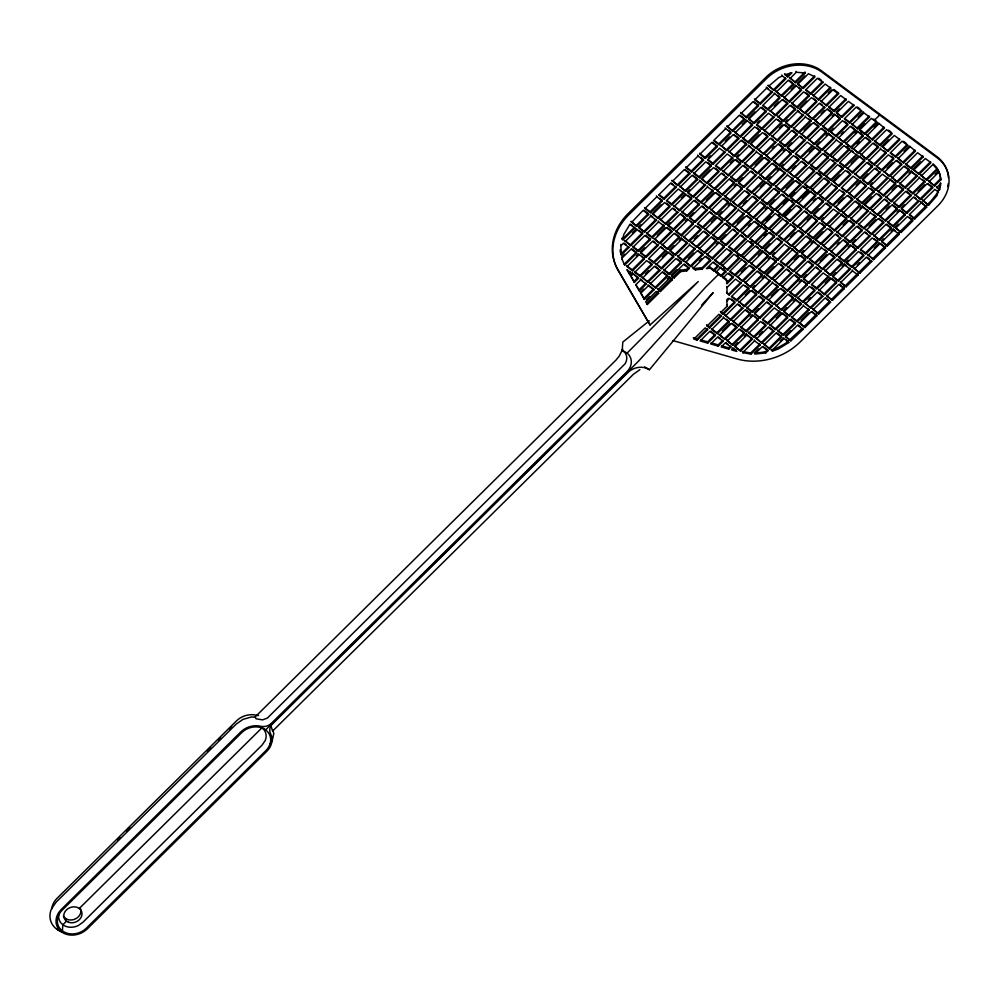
<?xml version="1.0" encoding="UTF-8"?>
<svg xmlns="http://www.w3.org/2000/svg" width="999" height="999" viewBox="0 0 999 999"><rect width="100%" height="100%" fill="white"/><g stroke="black" fill="none" stroke-linecap="round" stroke-linejoin="round"><path stroke-width="1.5" d="M620.791 244.518L621.378 254.945L628.945 247.452L628.571 246.491L620.991 253.983L621.378 254.945M271.341 723.938L271.066 726.173L272.59 731.093L633.341 374.338L639.847 369.692M622.365 239.398L623.963 234.178L629.907 224.375L634.927 228.109L623.026 239.885L621.99 238.424L623.026 239.885M938.198 191.171L937.087 195.479L928.558 205.307L922.601 200.187L928.558 205.307M939.634 189.748L940.871 183.466L936.712 187.575L939.634 189.748L936.338 186.613M272.59 731.093L272.977 730.319L273.776 733.591L272.165 741.133L269.892 744.38M56.581 929.02L61.463 931.83A18.656 15.509 -21.2 0 0 87.313 928.845L266.758 751.373A18.656 15.509 -21.2 0 0 270.567 733.691A10.677 8.866 -21.2 0 1 271.691 724.75L627.759 372.627A16.009 13.299 -21.2 0 1 649.437 369.717L713.149 292.607L701.523 305.232M631.543 222.427L643.081 210.377L648.663 214.523L636.75 226.298L631.168 221.453L636.75 226.298M717.994 273.014L718.518 274.388L705.706 287.075L638.274 361.413L265.634 729.919A17.32 14.398 -21.2 0 1 265.834 750.686L86.389 928.146A17.32 14.398 -21.2 0 1 62.388 930.931L61.463 931.83A18.656 15.509 -21.2 0 1 61.264 909.477L240.709 732.005A18.656 15.509 -21.2 0 1 260.589 726.273A10.677 8.866 -21.2 0 0 270.741 724.05L626.81 371.928A16.009 13.299 -21.2 0 0 627.097 353.109L698.264 281.531L650.037 324.987L618.269 270.679A57.093 47.453 -21.2 0 1 628.895 214.723L766.583 78.559A39.985 33.217 -21.2 0 1 821.965 72.153L937.349 157.929A39.985 33.217 -21.2 0 1 937.799 205.831L800.124 341.995A57.093 47.453 -21.2 0 1 737.025 358.953L672.814 340.547M656.43 195.829L656.805 196.791L644.904 208.566L650.486 212.712L662.387 200.949L659.777 198.314M672.377 181.406L684.278 169.63L689.859 173.789L677.959 185.552L672.002 180.432L677.959 185.552M700.986 157.58L703.596 160.202L691.695 171.978L686.101 167.82L698.014 156.056L697.639 155.082M725.474 128.883L713.573 140.659L719.155 144.805L731.056 133.042L725.099 127.922M727.309 127.073L739.21 115.31L744.792 119.455L732.891 131.231L726.935 126.111L732.891 131.231M741.046 113.499L752.946 101.723L758.528 105.882L746.628 117.645L740.659 112.525L746.628 117.645M768.531 88.836L766.295 87.175L766.67 88.149L754.769 99.912L760.351 104.071L772.264 92.295L771.877 91.334L759.977 103.097L760.351 104.071M768.506 86.339L778.646 77.697L782.292 75.961L785.988 78.709L774.088 90.484L768.131 85.365L774.088 90.484M622.652 238.911L634.552 227.148L634.927 228.109M636.375 225.337L648.289 213.561L643.818 210.24M650.486 212.712L650.112 211.751L662.012 199.975M664.223 199.138L663.848 198.164L675.749 186.401L676.123 187.362L664.223 199.138L658.641 194.98L670.541 183.217L676.123 187.362M677.584 184.59L689.485 172.815L685.014 169.493M691.695 171.978L691.308 171.004L703.221 159.241M705.419 158.391L705.044 157.43L716.945 145.654L717.319 146.616L705.419 158.391L699.837 154.246L711.738 142.47L717.319 146.616M719.155 144.805L718.781 143.844L730.681 132.068L728.446 130.407M732.517 130.257L744.417 118.494L744.792 119.455M746.253 116.683L758.154 104.907L753.683 101.586M773.713 89.51L785.614 77.747M787.824 76.898L784.902 74.725L791.982 72.79L787.824 76.898L787.449 75.936L790.571 72.852M632.392 233.042L636.725 228.759M640.721 224.8L638.548 226.948L644.505 232.068L656.418 220.292L656.043 219.33L644.13 231.094M653.371 212.3L660.938 204.807M708.303 157.967L710.464 155.832M725.274 141.171L729.607 136.9M742.257 124.388L746.59 120.105L752.547 125.225L740.646 136.988L734.69 131.88L740.646 136.988M754.907 111.876L748.413 118.294L754.382 123.414L766.283 111.638L765.908 110.677L754.008 122.44M621.166 245.479L623.364 243.306L628.945 247.452M625.199 241.496L637.1 229.72L642.682 233.878L630.781 245.642L624.825 240.522L630.781 245.642M652.684 216.833L650.449 215.172L650.824 216.146L638.923 227.909L644.505 232.068M652.659 214.335L664.56 202.56L670.142 206.706L658.241 218.481L652.285 213.361L658.241 218.481M680.132 187.163L692.032 175.399L697.614 179.545L685.714 191.321L679.757 186.201L685.714 191.321M721.328 146.428L733.229 134.653L738.81 138.799L726.91 150.574L720.953 145.454L726.91 150.574M735.064 132.842L746.965 121.066M774.425 93.906L762.524 105.682L768.106 109.828L780.007 98.064L774.05 92.944M776.26 92.095L788.161 80.332L793.743 84.478L781.842 96.254L775.886 91.134L781.842 96.254M789.997 78.521L796.315 72.265L805.381 72.989L795.579 82.667L789.622 77.547L795.579 82.667M630.406 244.68L642.307 232.904L638.96 230.419M657.866 217.52L669.767 205.744L666.42 203.259M671.977 204.895L671.603 203.933L683.503 192.158L683.878 193.132L671.977 204.895L666.395 200.749L678.296 188.973L683.878 193.132M685.339 190.347L697.24 178.584L692.769 175.262M710.976 164.997L711.35 165.971L699.45 177.735L699.063 176.773L710.976 164.997L707.617 162.512M713.174 164.161L712.799 163.187L724.7 151.423L725.074 152.385L713.174 164.161L707.592 160.002L719.492 148.239L725.074 152.385M726.535 149.613L738.436 137.837L733.965 134.515M740.271 136.026L752.172 124.251L749.937 122.59M768.106 109.828L767.731 108.866L779.632 97.09L777.409 95.429M781.468 95.28L793.368 83.516L793.743 84.478M621.528 257.218L624.6 254.171M681.343 198.052L685.676 193.781M689.672 189.822L687.512 191.97L693.468 197.078L705.369 185.315L704.994 184.34L693.094 196.116M702.322 177.31L709.902 169.818M757.254 122.989L759.415 120.842M774.237 106.194L778.558 101.91M791.208 89.41L795.541 85.127L801.498 90.247L789.597 102.01L783.641 96.891L789.597 102.01M804.844 75.924L797.377 83.317L803.333 88.436L815.022 76.861L808.428 73.726L797.751 84.278L803.333 88.436M658.204 220.941L658.578 221.903L646.678 233.679L652.26 237.824L664.173 226.061L663.798 225.087L651.885 236.863L652.26 237.824M660.414 220.092L672.315 208.329L677.896 212.475L665.996 224.251L660.039 219.131L665.996 224.251M674.15 206.518L686.051 194.743L691.633 198.888L679.732 210.664L673.776 205.544L679.732 210.664M701.648 181.855L699.412 180.195L699.787 181.156L687.886 192.932L693.468 197.078M701.61 179.345L713.523 167.582L719.105 171.728L707.205 183.504L701.236 178.384L707.205 183.504M729.083 152.185L740.983 140.422L746.565 144.568L734.665 156.344L728.708 151.224L734.665 156.344M770.279 111.438L782.18 99.675L787.761 103.821L775.861 115.597L769.904 110.477L775.861 115.597M784.015 97.865L795.916 86.089M636.326 252.248L636.7 253.222L624.8 264.985L624.425 264.023L636.326 252.248L631.855 248.938M638.536 251.411L638.161 250.437L650.062 238.674L650.436 239.635L638.536 251.411L632.954 247.265L644.855 235.489L650.436 239.635M665.621 223.277L677.522 211.513L677.896 212.475M679.357 209.703L691.258 197.927L687.911 195.442M706.817 182.53L718.731 170.767L715.371 168.269M720.928 169.917L720.554 168.956L732.454 157.18L732.829 158.154L720.928 169.917L715.346 165.772L727.247 153.996L732.829 158.154M734.29 155.369L746.191 143.606L741.72 140.285M759.927 130.02L760.301 130.981L748.401 142.757L748.026 141.796L759.927 130.02L756.58 127.535M762.137 129.171L761.762 128.209L773.663 116.433L774.038 117.407L762.137 129.171L756.543 125.025L768.456 113.249L774.038 117.407M775.486 114.623L787.387 102.86L782.929 99.538M789.222 101.049L801.123 89.273L798.888 87.612M802.959 87.462L814.647 75.899M636.338 256.006L638.498 253.871L644.455 258.978L632.554 270.754L626.972 266.608L638.873 254.832M644.655 247.777L640.322 252.06L646.291 257.168L658.191 245.404L657.817 244.43L645.916 256.206M657.305 235.264L664.884 227.772M680.819 213.948L685.651 218.244L673.751 230.007L668.169 225.861L667.794 224.887L669.954 222.752M730.306 163.074L733.553 159.865M738.623 154.845L736.463 156.98L742.419 162.1L754.32 150.337L753.945 149.363L742.045 161.139M751.273 142.333L758.853 134.84M654.432 239.448L666.333 227.672L671.927 231.818L660.014 243.594L654.058 238.474L660.014 243.594M668.169 225.861L680.069 214.086L685.651 218.244M707.167 185.964L707.542 186.925L695.641 198.701L701.223 202.847L713.124 191.071L712.749 190.11L700.848 201.885L701.223 202.847M709.365 185.115L721.278 173.339L726.86 177.497L714.947 189.261L708.99 184.153L714.947 189.261M723.101 171.528L735.002 159.765L740.584 163.911L728.683 175.687L722.727 170.567L728.683 175.687M750.599 146.878L748.363 145.217L748.738 146.179L736.837 157.954L742.419 162.1M750.574 144.368L762.474 132.605L768.056 136.751L756.156 148.526L750.199 143.406L756.156 148.526M764.297 130.794L776.211 119.018L781.792 123.164L769.892 134.94L763.923 129.82L769.892 134.94M778.034 117.208L789.934 105.432L795.516 109.59L783.616 121.354L777.659 116.246L783.616 121.354M632.554 270.754L632.18 269.792L644.08 258.017L641.845 256.356M659.64 242.62L671.553 230.856L667.082 227.535M673.751 230.007L673.376 229.046L685.277 217.27M687.487 216.433L687.112 215.459L699.013 203.696L699.387 204.658L687.487 216.433L681.905 212.275L693.806 200.512L699.387 204.658M714.572 188.299L726.485 176.523L726.86 177.497M728.308 174.713L740.209 162.949L735.751 159.628M755.781 147.552L767.682 135.789L764.335 133.292M769.517 133.978L781.418 122.203L778.059 119.718M783.241 120.392L795.142 108.616L790.684 105.295M808.878 95.042L809.252 96.004L797.352 107.78L796.977 106.806L808.878 95.042L805.531 92.545M811.088 94.193L810.713 93.232L822.614 81.456L822.989 82.43L811.088 94.193L805.506 90.047L817.407 78.272L822.989 82.43M629.382 273.888L630.719 272.565L630.344 271.603L629.008 272.927L629.382 273.888L626.972 269.78L630.719 272.565M632.517 273.214L630.394 275.312L634.353 282.405L638.473 278.334L632.517 273.214L638.473 278.334M685.289 221.029L687.449 218.881L693.406 224.001L681.505 235.776L675.923 231.631L687.824 219.855M693.606 212.799L689.285 217.07L695.242 222.19L707.142 210.427L706.768 209.453L694.867 221.229M706.256 200.287L713.835 192.795M779.257 128.097L782.504 124.887M787.574 119.868L785.414 122.003L791.37 127.123L803.271 115.347L802.896 114.385L790.996 126.161M800.236 107.355L806.717 100.936M630.769 276.273L632.891 274.176M662.187 245.205L674.088 233.441L679.682 237.587L667.769 249.35L661.813 244.243L667.769 249.35M703.396 204.458L715.296 192.695L720.878 196.84L708.978 208.616L703.021 203.496L708.978 208.616M717.12 190.884L729.02 179.108L734.615 183.254L722.702 195.03L716.745 189.91L722.702 195.03M756.118 150.974L756.493 151.948L744.592 163.711L750.174 167.869L762.075 156.094L761.7 155.132L749.799 166.895L750.174 167.869M758.328 150.137L770.229 138.362L775.811 142.52L763.91 154.283L757.954 149.163L763.91 154.283M772.052 136.551L783.965 124.788L789.547 128.933L777.647 140.709L771.678 135.589L777.647 140.709M799.55 111.9L797.314 110.24L797.689 111.201L785.788 122.977L791.37 127.123M799.525 109.39L811.425 97.615L817.007 101.773L805.107 113.536L799.15 108.429L805.107 113.536M813.261 95.804L825.162 84.041L830.743 88.187L818.843 99.962L812.886 94.843L818.843 99.962M638.099 277.36L633.978 281.431L634.353 282.405M640.309 276.523L634.727 272.365L646.628 260.602L652.21 264.747L640.309 276.523L639.934 275.549L651.835 263.786L649.6 262.125M654.045 262.937L653.671 261.975L665.571 250.2L665.946 251.161L654.045 262.937L648.463 258.791L660.364 247.015L665.946 251.161M667.394 248.389L679.295 236.613L674.837 233.304M681.505 235.776L681.131 234.802L693.031 223.039L690.796 221.378M708.603 207.642L720.504 195.879L716.033 192.557M722.327 194.068L734.24 182.293L729.769 178.971M736.438 181.443L736.063 180.482L747.964 168.706L748.338 169.68L736.438 181.443L730.856 177.298L742.756 165.522L748.338 169.68M763.536 153.322L775.436 141.546L775.811 142.52M777.259 139.735L789.173 127.972L784.702 124.65M804.732 112.575L816.633 100.799M818.468 98.988L830.369 87.225L830.743 88.187M645.354 273.951L648.601 270.741M662.325 257.168L667.744 251.81L673.701 256.93L661.8 268.706L655.831 263.586L661.8 268.706M673.9 245.717L669.567 250L675.524 255.12L687.437 243.344L681.468 238.237L679.308 240.372M734.24 186.051L736.4 183.903L742.369 189.023L730.456 200.799L724.874 196.641L736.775 184.877M742.569 177.81L738.236 182.093L744.193 187.213L756.093 175.437L755.719 174.475L743.818 186.251M755.219 165.31L762.786 157.817M772.19 148.514L774.362 146.366M828.208 93.119L831.455 89.91M642.507 280.632L640.272 278.971L640.646 279.945L635.751 284.79L639.335 290.909L646.228 284.091L645.854 283.129L638.96 289.947L639.335 290.909M642.482 278.134L654.382 266.358L659.964 270.517L648.064 282.28L642.107 277.16L648.064 282.28M656.218 264.548L668.119 252.784M681.468 238.237L681.842 239.198L669.942 250.974L675.524 255.12M683.678 237.387L695.579 225.624L701.161 229.77L689.26 241.533L683.304 236.426L689.26 241.533M711.151 210.227L723.051 198.451L728.633 202.61L716.733 214.373L710.776 209.253L716.733 214.373M752.347 169.48L764.247 157.705L769.829 161.863L757.929 173.626L751.972 168.519L757.929 173.626M766.083 155.894L777.984 144.131L783.566 148.277L771.665 160.052L765.709 154.932L771.665 160.052M805.069 115.996L805.444 116.97L793.543 128.734L799.125 132.892L811.026 121.116L808.428 118.494M807.279 115.16L819.18 103.384L824.762 107.53L812.861 119.306L806.905 114.186L812.861 119.306M821.016 101.573L832.916 89.798L838.498 93.956L826.598 105.719L820.641 100.612L826.598 105.719M647.689 281.318L659.59 269.543L659.964 270.517M661.425 267.732L673.326 255.969L669.967 253.471M675.149 254.158L687.05 242.382M688.885 240.572L700.786 228.796L697.439 226.311M702.996 227.959L702.622 226.985L714.522 215.222L714.897 216.184L702.996 227.959L697.414 223.813L709.315 212.038L714.897 216.184M716.358 213.411L728.259 201.636L723.788 198.314M730.456 200.799L730.082 199.825L741.995 188.062L739.76 186.401M757.554 172.665L769.455 160.889L764.984 157.567M771.29 159.078L783.191 147.315L778.721 143.993M785.401 146.466L785.014 145.504L796.927 133.729L797.302 134.703L785.401 146.466L779.807 142.32L791.72 130.544L797.302 134.703M799.125 132.892L798.75 131.918L810.651 120.155M812.487 118.344L824.387 106.568L824.762 107.53M826.223 104.758L838.124 92.982L838.498 93.956M643.643 289.073L640.359 292.332L644.318 299.425L653.983 289.86L649.138 285.577M694.305 238.973L697.552 235.764M711.288 222.178L716.695 216.833L722.652 221.953L710.751 233.716L704.794 228.609L710.751 233.716M721.765 211.813L718.531 215.022L724.487 220.142L736.388 208.366L730.431 203.247L728.259 205.394M783.191 151.061L785.364 148.926L791.32 154.046L779.42 165.809L773.838 161.663L785.738 149.887M791.52 142.832L787.187 147.115L793.156 152.235L805.057 140.459L804.682 139.498L792.769 151.261M804.17 130.32L810.664 123.901M821.153 113.536L824.4 110.327M640.734 293.294L648.401 285.714L648.026 284.74M650.237 283.903L662.137 272.128L667.719 276.273L655.819 288.049L649.862 282.929L655.819 288.049M689.223 243.993L689.597 244.967L677.697 256.731L683.279 260.889L695.192 249.113L694.804 248.152L682.904 259.915L683.279 260.889M691.433 243.157L703.333 231.381L708.915 235.527L697.015 247.302L691.058 242.183L697.015 247.302M705.169 229.57L717.07 217.807M730.431 203.247L730.806 204.221L718.905 215.996L724.487 220.142M732.629 202.41L744.53 190.634L750.124 194.793L738.211 206.556L732.255 201.436L738.211 206.556M760.102 175.25L772.002 163.474L777.584 167.62L765.684 179.395L759.727 174.276L765.684 179.395M801.298 134.503L813.198 122.727L818.78 126.885L806.88 138.649L800.923 133.529L806.88 138.649M815.034 120.916L826.935 109.153L832.517 113.299L820.616 125.075L814.66 119.955L820.616 125.075M653.608 288.886L643.943 298.451L644.318 299.425M655.444 287.075L667.344 275.312L662.874 271.99M681.081 261.726L681.455 262.7L669.555 274.463L669.18 273.501L681.081 261.726L677.722 259.24M696.64 246.341L708.541 234.565L708.915 235.527M710.376 232.755L722.277 220.979L718.93 218.494M724.113 219.168L736.013 207.405M737.836 205.594L749.75 193.818L746.39 191.333M751.947 192.982L751.573 192.008L763.473 180.245L763.848 181.206L751.947 192.982L746.365 188.823L758.266 177.06L763.848 181.206M765.309 178.434L777.21 166.658L772.739 163.337M779.42 165.809L779.045 164.847L790.946 153.072L788.711 151.411M806.505 137.687L818.406 125.911L813.948 122.59M820.241 124.101L832.142 112.338L827.671 109.016M834.352 111.488L833.978 110.527L845.878 98.751L846.253 99.713L834.352 111.488L828.77 107.343L840.671 95.567L846.253 99.713M646.378 299.812L649.512 296.703M667.344 279.058L669.517 276.923L672.377 279.732L660.464 291.508L657.991 289.66L669.892 277.897L669.517 276.923M676.76 269.767L671.34 275.112L674.2 277.922L680.606 271.591L686.763 270.879L689.21 268.456L688.835 267.495L686.388 269.905L686.763 270.879M688.323 258.316L693.731 252.972M743.256 203.996L746.503 200.787M760.239 187.2L765.646 181.855L771.603 186.975L759.702 198.739L753.745 193.619L759.702 198.739M770.729 176.835L767.482 180.045L773.438 185.165L785.339 173.389L779.382 168.269L777.222 170.417M781.593 167.432L793.493 155.657L799.075 159.803L787.175 171.578L781.593 167.432L781.218 166.458L783.378 164.323M832.155 116.084L834.315 113.948L840.271 119.068L828.371 130.832L822.789 126.686L834.689 114.91M839.397 108.928L836.151 112.138L842.107 117.258L854.008 105.482L853.633 104.52L841.732 116.284M685.451 262.5L697.352 250.724L702.934 254.882L691.033 266.646L685.077 261.526L691.033 266.646M699.188 248.913L711.088 237.15L716.67 241.296L704.77 253.072L698.813 247.952L704.77 253.072M738.186 209.016L738.561 209.99L726.66 221.753L732.242 225.899L744.143 214.136L743.768 213.162L731.867 224.937L732.242 225.899M740.384 208.179L752.284 196.403L757.879 200.549L745.966 212.325L740.009 207.205L745.966 212.325M754.12 194.593L766.021 182.817M779.382 168.269L779.757 169.243L767.856 181.006L773.438 185.165M809.053 140.26L820.953 128.496L826.535 132.642L814.635 144.418L808.678 139.298L814.635 144.418M687.462 269.355L680.069 270.205L646.765 303.147L647.302 304.533L658.641 293.319L658.266 292.345M690.659 265.684L702.559 253.908L698.101 250.587M704.395 252.098L716.295 240.334L711.837 237.013M730.032 226.748L730.406 227.71L718.506 239.485L718.131 238.524L730.032 226.748L725.561 223.426M745.591 211.351L757.492 199.588L757.879 200.549M759.327 197.777L771.228 186.001L767.881 183.516M773.064 184.191L784.964 172.427M787.175 171.578L786.8 170.617L798.701 158.841L795.354 156.356M800.898 157.992L800.524 157.03L812.437 145.255L812.811 146.229L800.898 157.992L795.316 153.846L807.229 142.07L812.811 146.229M814.26 143.444L826.161 131.681L821.702 128.359M828.371 130.832L827.996 129.87L839.897 118.094L836.55 115.609M699.325 260.876L701.485 258.741M716.308 244.081L718.468 241.945L724.425 247.065L712.524 258.828L706.942 254.683L718.843 242.907M725.711 234.777L720.304 240.135L726.261 245.255L738.161 233.479L737.786 232.517L725.886 244.28M737.274 223.339L743.768 216.92M792.207 169.018L795.454 165.809M809.19 152.223L814.597 146.878L820.566 151.985L808.653 163.761L802.697 158.641L808.653 163.761M819.679 141.858L816.433 145.067L822.389 150.175L834.29 138.411L828.333 133.292L826.173 135.427M830.544 132.442L842.444 120.679L848.026 124.825L836.126 136.601L830.169 131.481L833.416 128.272M693.206 268.269L705.107 256.493L710.689 260.639L702.147 269.093L695.379 269.88L692.831 267.295L695.379 269.88M734.415 227.522L746.315 215.747L751.897 219.892L739.997 231.668L734.028 226.548L739.997 231.668M748.139 213.936L760.039 202.173L765.634 206.318L753.721 218.082L747.764 212.974L753.721 218.082M787.137 174.038L787.512 175L775.611 186.776L781.193 190.921L793.094 179.158L792.719 178.184L780.818 189.96L781.193 190.921M789.347 173.189L801.248 161.426L806.83 165.572L794.929 177.347L788.973 172.228L794.929 177.347M803.071 159.615L814.972 147.84M828.333 133.292L828.708 134.253L816.807 146.029L822.389 150.175M117.72 839.947L119.93 837.761M126.573 831.193L129.895 827.896M207.442 751.223L210.764 747.939M218.519 740.259L220.729 738.074M229.595 729.307L231.805 727.122M705.856 256.356L710.314 259.678L701.773 268.132L702.147 269.093M712.524 258.828L712.15 257.867L724.05 246.091L721.815 244.43M739.622 230.707L751.523 218.931L747.052 215.609M753.346 217.12L765.246 205.344L760.788 202.023M778.983 191.771L779.357 192.732L767.457 204.508L767.082 203.534L778.983 191.771L774.525 188.449M794.555 176.373L806.455 164.61L806.83 165.572M808.278 162.8L820.191 151.024L816.832 148.539M822.015 149.213L833.915 137.437M836.126 136.601L835.751 135.627L847.651 123.864L844.305 121.366M849.862 123.014L849.487 122.053L861.388 110.277L861.762 111.251L849.862 123.014L844.28 118.869L856.18 107.093L861.762 111.251M748.276 225.899L750.449 223.751M765.259 209.103L767.419 206.968L773.388 212.075L761.475 223.851L755.893 219.705L767.794 207.929M774.662 199.8L769.255 205.157L775.212 210.265L787.112 198.501L786.737 197.527L774.837 209.303M786.238 188.361L793.805 180.869M841.17 134.041L843.331 131.893M858.141 117.245L863.561 111.888M742.17 233.279L754.07 221.516L759.652 225.662L747.751 237.437L741.782 232.317L747.751 237.437M783.366 192.545L795.266 180.769L800.848 184.915L788.948 196.691L782.991 191.571L788.948 196.691M797.102 178.958L809.003 167.183L814.585 171.341L802.684 183.104L796.727 177.984L802.684 183.104M836.088 139.061L836.463 140.022L824.562 151.798L830.144 155.944L842.045 144.168L841.67 143.207L829.769 154.982L830.144 155.944M838.298 138.212L850.199 126.436L855.781 130.594L843.88 142.358L837.924 137.25L843.88 142.358M852.035 124.625L863.935 112.862L869.517 117.008L857.617 128.784L851.66 123.664L857.617 128.784M718.069 265.434L713.498 269.967L713.873 270.929L718.443 266.408L713.611 262.125M720.279 264.598L714.697 260.452L726.598 248.676L732.18 252.822L720.279 264.598L719.904 263.624L731.805 251.86L729.57 250.2M734.015 251.011L733.641 250.05L745.541 238.274L745.916 239.248L734.015 251.011L728.433 246.865L740.334 235.09L745.916 239.248M747.377 236.463L759.277 224.7L754.807 221.378M761.475 223.851L761.101 222.889L773.001 211.114L770.778 209.453M788.573 195.717L800.474 183.953L796.003 180.632M802.309 182.143L814.21 170.367L809.739 167.045M827.946 156.793L828.321 157.755L816.408 169.53L816.033 168.556L827.946 156.793L823.476 153.471M843.506 141.396L855.406 129.62L855.781 130.594M857.242 127.81L869.142 116.046L869.517 117.008M766.208 221.054L770.541 216.783M783.191 204.271L788.598 198.913L794.555 204.033L782.654 215.809L776.698 210.689L782.654 215.809M794.754 192.819L790.434 197.103L796.39 202.223L808.291 190.447L803.271 186.026M855.107 133.154L857.267 131.006L863.223 136.126L851.323 147.902L845.741 143.744L857.641 131.98M859.103 129.196L864.51 123.851M719.929 266.82L720.304 267.794L715.734 272.315L721.315 276.473L725.898 271.94L720.866 267.52M722.14 265.984L734.04 254.208L739.622 258.354L727.722 270.13L721.765 265.01L727.722 270.13M761.513 227.048L749.612 238.811L755.194 242.969L767.095 231.194L761.138 226.074L767.095 231.194M763.336 225.237L775.249 213.461L780.831 217.62L768.93 229.383L762.961 224.263L768.93 229.383M777.072 211.651L788.973 199.887M832.005 157.33L843.905 145.554L849.487 149.713L837.587 161.476L831.63 156.356L837.587 161.476M778.034 215.534L779.869 213.724L779.495 212.762M819.23 174.8L821.066 172.989L820.691 172.015M79.283 908.478L261.963 727.809L265.634 729.919A17.32 14.398 -21.2 0 0 241.633 732.704L62.188 910.164A17.32 14.398 -21.2 0 0 62.388 930.931L62.837 924.749L66.471 921.153L65.397 918.393M725.524 270.979L720.941 275.499L721.315 276.473M727.347 269.168L739.248 257.392L739.622 258.354M752.984 243.806L753.358 244.78L741.458 256.543L741.083 255.582L752.984 243.806L750.199 241.733L750.574 242.707L752.397 240.896L752.022 239.922M755.194 242.969L754.819 241.995L766.72 230.232M768.543 228.421L780.456 216.646L778.596 215.26M782.279 214.835L794.18 203.072L794.555 204.033M796.016 201.261L807.916 189.485M810.127 188.636L804.545 184.49L816.445 172.715L822.027 176.873L810.127 188.636L809.752 187.675L821.653 175.899L819.792 174.525M823.863 175.062L823.488 174.088L835.389 162.325L835.763 163.287L823.863 175.062L818.268 170.904L830.181 159.141L835.763 163.287M837.212 160.514L849.113 148.739L847.252 147.352M851.323 147.902L850.948 146.928L862.849 135.152L860.064 133.079L860.439 134.053L862.262 132.243L861.887 131.269M865.059 134.316L864.684 133.342L876.585 121.578L876.96 122.54L865.059 134.316L859.477 130.17L871.378 118.394L876.96 122.54M764.247 235.889L766.42 233.754M785.226 215.147L790.634 209.802M802.209 198.364L809.777 190.871L815.733 195.991L803.833 207.755L797.876 202.635L803.833 207.755M857.142 144.031L859.302 141.895M874.113 127.235L878.446 122.964L884.402 128.084L872.502 139.848L866.545 134.728L872.502 139.848M726.897 280.619L723.176 277.847L727.759 273.326L733.341 277.472L726.935 283.816L726.36 279.233L723.975 277.46M741.483 259.74L729.582 271.516L735.164 275.662L747.065 263.898L741.108 258.778M743.318 257.929L755.219 246.166L760.801 250.312L748.9 262.088L742.944 256.968L748.9 262.088M757.055 244.355L768.955 232.58L774.537 236.726L762.637 248.501L756.68 243.381L762.637 248.501M782.317 218.032L782.692 218.993L770.791 230.769L776.373 234.915L788.273 223.152L785.664 220.517M784.515 217.183L796.415 205.419L802.01 209.565L790.097 221.341L784.14 216.221L790.097 221.341M798.251 203.609L810.152 191.833M811.987 190.022L823.888 178.259L829.47 182.405L817.569 194.181L811.613 189.061L817.569 194.181M853.208 151.786L850.973 150.125L851.36 151.086L839.447 162.862L845.029 167.008L856.942 155.245L856.568 154.271L844.654 166.046L845.029 167.008M853.183 149.276L865.084 137.512L870.666 141.658L858.765 153.434L852.809 148.314L858.765 153.434M866.92 135.702L878.82 123.926M726.548 282.842L732.966 276.511L733.341 277.472M735.164 275.662L734.789 274.7L746.69 262.924L744.467 261.263M748.526 261.114L760.426 249.338L760.801 250.312M762.262 247.527L774.163 235.764L769.692 232.442M776.373 234.915L775.998 233.953L787.899 222.178M789.722 220.367L801.635 208.604M803.458 206.793L815.359 195.017L810.901 191.696M817.194 193.207L829.095 181.431L824.625 178.122M842.831 167.857L843.206 168.819L831.305 180.594L830.931 179.62L842.831 167.857L839.485 165.359M858.391 152.46L870.291 140.697L870.666 141.658M872.127 138.886L884.028 127.11L884.402 128.084M741.295 272.028L745.616 267.744M758.266 255.232L762.599 250.961L768.556 256.081L756.655 267.844L750.699 262.725L756.655 267.844M769.842 243.793L764.435 249.151L770.391 254.27L782.292 242.495L781.917 241.521L770.017 253.296M813.211 200.911L815.371 198.776M834.177 180.17L839.585 174.825M851.16 163.374L858.728 155.881L864.697 161.001L852.784 172.777L846.827 167.657L852.784 172.777M727.022 293.394L726.96 287.537L735.514 279.083L741.096 283.241L729.195 295.005L726.648 292.432L729.195 295.005M737.337 277.272L749.238 265.509L754.819 269.655L742.919 281.431L736.962 276.311L742.919 281.431M751.073 263.699L762.974 251.923L762.599 250.961M790.446 224.763L778.546 236.538L784.128 240.684L796.028 228.908L790.072 223.801M806.006 209.365L817.906 197.602L823.488 201.748L811.588 213.524L805.631 208.404L811.588 213.524M831.268 183.054L831.643 184.016L819.742 195.792L825.324 199.937L837.224 188.174L834.615 185.539M833.478 182.205L845.379 170.442L850.961 174.588L839.06 186.363L833.104 181.244L839.06 186.363M847.202 168.631L859.115 156.855M860.938 155.045L872.839 143.269L878.421 147.427L866.52 159.191L860.564 154.071L866.52 159.191M728.82 294.043L740.721 282.267L741.096 283.241M742.544 280.457L754.445 268.694L749.987 265.372M756.28 266.883L768.181 255.107M784.128 240.684L783.753 239.71L795.654 227.947L793.418 226.286M797.851 227.098L797.477 226.136L809.377 214.36L809.764 215.334L797.851 227.098L792.269 222.952L804.17 211.176L809.764 215.334M811.213 212.55L823.114 200.787L818.656 197.465M825.324 199.937L824.949 198.976L836.85 187.2M838.685 185.389L850.586 173.614M852.409 171.803L864.322 160.04L859.852 156.718M866.145 158.229L878.046 146.453L873.588 143.132M880.256 145.617L874.674 141.458L886.575 129.695L892.157 133.841L880.256 145.617L879.882 144.643L891.782 132.879M728.346 298.276L726.71 299.887L727.135 306.169L720.729 312.512L723.214 314.36L735.114 302.585L729.532 298.439L727.085 300.849M768.194 258.866L770.354 256.718M774.35 252.772L772.19 254.907L778.146 260.027L790.047 248.264L789.672 247.29L777.771 259.066M790.246 237.05L794.58 232.767M807.229 220.255L811.55 215.984L817.519 221.091L805.606 232.867L799.65 227.747L805.606 232.867M818.793 208.816L813.386 214.173L819.342 219.28L831.243 207.517L830.868 206.543L818.968 218.319M883.128 145.192L888.548 139.835M745.092 283.042L756.992 271.266L762.574 275.424L750.674 287.188L744.717 282.08L750.674 287.188M786.3 242.295L798.201 230.532L803.783 234.678L791.882 246.453L785.913 241.333L791.882 246.453M800.024 228.721L811.925 216.945L811.55 215.984M854.957 174.388L866.857 162.625L872.452 166.771L860.539 178.546L854.582 173.426L860.539 178.546M880.219 148.064L880.594 149.038L868.693 160.814L874.275 164.96L886.175 153.184L883.566 150.562M882.429 147.228L894.33 135.452L899.912 139.61L888.011 151.373L882.055 146.254L888.011 151.373M706.992 326.086L718.893 314.323L721.378 316.171L709.477 327.934L706.618 325.125L709.477 327.934M709.103 326.973L721.003 315.197L721.378 316.171M723.214 314.36L722.839 313.386L734.74 301.623L731.393 299.126M748.476 288.037L748.85 288.998L736.95 300.774L736.575 299.812L748.476 288.037L745.117 285.539M750.299 286.226L762.2 274.45L757.741 271.129M775.936 260.876L776.31 261.838L764.41 273.614L764.035 272.64L775.936 260.876L772.589 258.379M791.508 245.479L803.408 233.704L798.938 230.394M805.231 231.893L817.132 220.13M833.079 205.707L827.497 201.548L839.397 189.785L844.979 193.931L833.079 205.707L832.704 204.733L844.605 192.969L842.369 191.308M846.815 192.12L846.44 191.159L858.341 179.383L858.715 180.357L846.815 192.12L841.233 187.974L853.134 176.199L858.715 180.357M860.164 177.572L872.077 165.797L867.607 162.487M874.275 164.96L873.9 163.986L885.801 152.223M887.636 150.412L899.537 138.636M697.19 340.085L707.642 329.745L707.267 328.783L696.815 339.111L697.19 340.085L693.83 339.123L705.169 327.909L707.642 329.745M745.229 295.005L749.562 290.721M754.632 285.702L752.472 287.837L758.428 292.957L770.329 281.181L769.954 280.22L758.054 291.995M762.212 278.209L764.372 276.074L766.608 277.722M766.583 275.225L778.483 263.449L784.065 267.607L772.165 279.37L766.208 274.263L773.775 266.77M823.301 217.794L821.141 219.93L827.097 225.05L838.998 213.274L838.623 212.312L826.722 224.076M838.124 203.134L843.531 197.79M856.18 185.277L860.514 180.994L866.47 186.114L854.57 197.889L848.613 192.77L854.57 197.889M867.756 173.838L862.337 179.183L868.293 184.303L880.206 172.54L879.832 171.566L867.919 183.341M723.176 316.808L723.551 317.782L711.65 329.545L717.232 333.703L729.133 321.928L726.523 319.305M725.386 315.971L737.287 304.195L742.869 308.354L730.968 320.117L725.012 314.997L730.968 320.117M739.11 302.385L751.023 290.622L756.605 294.767L744.705 306.543L738.736 301.423L744.705 306.543M764.372 276.074L764.747 277.035L752.846 288.811L758.428 292.957M792.219 249.875L780.319 261.638L785.901 265.796L797.801 254.021L791.845 248.901L797.801 254.021M794.043 248.064L805.956 236.288L811.538 240.447L799.637 252.21L793.668 247.09L799.637 252.21M835.251 207.317L847.152 195.542L852.734 199.7L840.833 211.463L834.877 206.356L840.833 211.463M848.988 193.731L860.888 181.968L860.514 180.994M717.232 333.703L716.857 332.729L728.758 320.966M730.594 319.156L742.494 307.38L742.869 308.354M744.317 305.569L756.231 293.806L751.76 290.484M772.165 279.37L771.79 278.409L783.691 266.633M785.901 265.796L785.526 264.822L797.427 253.059M799.262 251.248L811.163 239.473L806.692 236.151M824.887 225.886L825.274 226.86L813.361 238.636L812.986 237.662L824.887 225.886L821.54 223.401M840.459 210.502L852.359 198.726L847.889 195.404M854.195 196.915L866.096 185.152M882.03 170.729L876.448 166.571L888.348 154.808L893.93 158.953L882.03 170.729L881.655 169.755L893.556 157.979L891.32 156.331M895.766 157.143L895.391 156.169L907.292 144.405L907.666 145.367L895.766 157.143L890.184 152.997L902.085 141.221L907.666 145.367M707.729 343.107L715.396 335.514L715.022 334.54L707.354 342.133L707.729 343.107L700.149 340.934L709.814 331.356L715.396 335.514M722.277 331.144L729.844 323.651M794.193 260.015L798.513 255.744M803.596 250.724L801.423 252.859L807.392 257.979L819.292 246.204L818.918 245.242L807.017 257.005M811.163 243.232L813.336 241.084L815.559 242.745M815.534 240.247L827.434 228.471L833.016 232.63L821.116 244.393L815.159 239.273L822.739 231.78M872.264 182.817L870.092 184.952L876.048 190.072L887.961 178.297L887.574 177.335L875.673 189.098M887.075 168.157L892.482 162.812M904.058 151.373L909.465 146.016L915.421 151.136L903.521 162.912L897.564 157.792L903.521 162.912M719.405 335.314L731.305 323.539L736.887 327.697L724.987 339.46L719.03 334.353L724.987 339.46M733.141 321.728L745.042 309.965L750.624 314.111L738.723 325.886L732.766 320.766L738.723 325.886M772.127 281.83L772.502 282.804L760.601 294.568L766.183 298.726L778.084 286.95L775.486 284.328M774.337 280.994L786.238 269.218L791.82 273.364L779.919 285.14L773.963 280.02L779.919 285.14M788.074 267.407L799.974 255.632L805.556 259.79L793.656 271.553L787.699 266.446L793.656 271.553M813.336 241.084L813.71 242.058L801.797 253.821L807.392 257.979M829.27 226.661L841.17 214.897L840.796 213.923L846.378 218.069L846.752 219.043L834.852 230.819L828.895 225.699L834.852 230.819M843.006 213.087L854.907 201.311L860.489 205.457L848.588 217.233L842.632 212.113L848.588 217.233M884.202 172.34L896.103 160.564L901.685 164.723L889.784 176.486L883.828 171.366L889.784 176.486M897.939 158.754L909.839 146.99M724.612 338.499L736.513 326.723L732.042 323.401M738.348 324.912L750.249 313.149L745.778 309.827M752.459 312.3L752.072 311.338L763.985 299.563L764.36 300.537L752.459 312.3L746.865 308.154L758.778 296.378L764.36 300.537M766.183 298.726L765.808 297.752L777.709 285.989M779.545 284.178L791.445 272.402L791.82 273.364M793.281 270.592L805.182 258.816L800.711 255.494M821.116 244.393L820.741 243.431L832.642 231.656M834.477 229.845L846.378 218.069M848.213 216.259L860.114 204.495L855.644 201.174M873.85 190.909L874.225 191.883L862.324 203.646L861.95 202.685L873.85 190.909L870.491 188.424M889.41 175.524L901.31 163.749L901.685 164.723M903.146 161.938L915.047 150.162L915.421 151.136M718.256 346.116L723.151 341.271L722.776 340.309L717.881 345.154L718.256 346.116L710.676 343.943L717.569 337.125L723.151 341.271M750.249 316.895L752.422 314.76L758.378 319.88L746.478 331.643L740.896 327.497L752.796 315.721M758.578 308.666L754.245 312.949L760.214 318.069L772.115 306.293L771.74 305.332L759.827 317.095M771.228 296.154L777.721 289.735M843.144 225.037L847.464 220.754M860.127 208.254L862.287 206.106L868.243 211.226L856.343 223.002L850.761 218.843L862.661 207.08L862.287 206.106M864.497 205.27L876.398 193.494L881.98 197.64L870.079 209.415L864.11 204.296L871.69 196.803M727.16 341.084L739.06 329.308L744.642 333.454L732.742 345.229L726.785 340.11L732.742 345.229M768.356 300.337L780.256 288.561L785.838 292.719L773.938 304.483L767.981 299.363L773.938 304.483M782.092 286.75L793.993 274.987L799.575 279.133L787.674 290.909L781.717 285.789L787.674 290.909M821.091 246.853L821.465 247.814L809.552 259.59L815.147 263.736L827.047 251.973L824.437 249.338M823.288 246.004L835.189 234.241L840.771 238.386L828.87 250.162L822.914 245.042L828.87 250.162M837.025 232.43L848.925 220.654L854.507 224.812L842.607 236.576L836.65 231.456L842.607 236.576M878.221 191.683L890.121 179.907L889.747 178.946L895.329 183.092L895.716 184.066L883.803 195.829L877.846 190.722L883.803 195.829M891.957 178.097L903.858 166.333L909.44 170.479L897.539 182.255L891.583 177.135L897.539 182.255M732.367 344.268L744.267 332.492L739.797 329.171M746.478 331.643L746.103 330.681L758.004 318.906L754.657 316.421M773.563 303.521L785.464 291.745L781.006 288.424M787.299 289.935L799.2 278.172L794.729 274.85M801.41 277.322L801.036 276.361L812.936 264.585L813.311 265.547L801.41 277.322L795.828 273.177L807.729 261.401L813.311 265.547M815.147 263.736L814.772 262.774L826.673 250.999M828.496 249.188L840.396 237.425L840.771 238.386M842.232 235.614L854.133 223.838L849.662 220.517M856.343 223.002L855.968 222.028L867.869 210.252M870.079 209.415L869.704 208.441L881.605 196.678M883.428 194.867L895.329 183.092M897.164 181.281L909.065 169.518L904.607 166.196M911.275 168.669L910.901 167.707L922.801 155.931L923.176 156.905L911.275 168.669L905.693 164.523L917.594 152.747L923.176 156.905M728.795 349.138L730.906 347.04L730.531 346.079L728.421 348.164L728.795 349.138L721.203 346.965L725.324 342.894L730.906 347.04M737.786 342.669L734.54 345.879L740.496 350.999L752.397 339.223L746.44 334.103L744.28 336.251M799.212 281.918L801.373 279.782L807.329 284.902L795.429 296.666L789.847 292.52L801.747 280.744M806.455 274.762L803.208 277.972L809.165 283.092L821.066 271.316L820.691 270.354L808.79 282.118M820.179 261.176L826.673 254.757M837.162 244.38L839.322 242.245M892.095 190.06L896.428 185.777M909.078 173.264L911.238 171.129L917.194 176.249L905.294 188.012L899.712 183.866L911.612 172.09L911.238 171.129M913.448 170.28L925.349 158.516L930.931 162.662L919.03 174.438L913.074 169.318L920.641 161.826M733.079 348.651L731.743 349.987L736.825 351.436L732.704 347.689M746.44 334.103L746.815 335.077L734.914 346.84L740.496 350.999M748.651 333.266L760.551 321.491L766.133 325.637L754.233 337.412L748.276 332.292L754.233 337.412M776.111 306.094L788.011 294.33L793.593 298.476L781.693 310.252L775.736 305.132L781.693 310.252M817.307 265.359L829.22 253.584L834.802 257.73L822.901 269.505L816.932 264.385L822.901 269.505M831.043 251.773L842.944 239.997L848.526 244.156L836.625 255.919L830.669 250.811L836.625 255.919M870.042 211.875L870.416 212.837L858.516 224.613L864.098 228.759L875.998 216.995L873.388 214.36M872.252 211.026L884.152 199.263L889.734 203.409L877.834 215.185L871.865 210.065L877.834 215.185M885.976 197.452L897.876 185.677L903.471 189.822L891.558 201.598L885.601 196.478L891.558 201.598M740.122 350.025L752.022 338.261M753.858 336.451L765.758 324.675L762.412 322.19M767.956 323.826L767.582 322.864L779.495 311.089L779.869 312.063L767.956 323.826L762.374 319.68L774.287 307.904L779.869 312.063M781.318 309.278L793.218 297.515L788.76 294.193M795.429 296.666L795.054 295.704L806.955 283.928L803.608 281.443M822.514 268.544L834.427 256.768L829.957 253.446M836.25 254.957L848.151 243.182L843.693 239.86M850.361 242.345L849.987 241.371L861.887 229.608L862.262 230.569L850.361 242.345L844.779 238.187L856.68 226.423L862.262 230.569M864.098 228.759L863.723 227.797L875.624 216.021M877.459 214.211L889.36 202.435L889.734 203.409M891.183 200.624L903.084 188.861L898.625 185.539M905.294 188.012L904.919 187.05L916.82 175.275M919.03 174.438L918.655 173.464L930.556 161.701M759.265 334.852L762.512 331.643M776.248 318.057L781.655 312.712L787.624 317.819L775.711 329.595L769.754 324.475L775.711 329.595M786.737 307.68L783.491 310.901L789.447 316.009L801.348 304.245L795.391 299.126L793.231 301.261M848.163 246.94L850.324 244.805L856.28 249.912L844.38 261.688L838.798 257.542L850.698 245.766M855.406 239.772L852.159 242.994L858.116 248.102L870.017 236.338L869.642 235.364L857.741 247.14M869.142 226.199L875.636 219.78M886.113 209.403L889.36 206.194M754.195 339.872L754.57 340.834L742.669 352.61L750.936 354.096L760.152 344.992L759.777 344.018L750.561 353.134L750.936 354.096M756.405 339.023L768.306 327.26L773.888 331.406L761.987 343.181L756.031 338.062L761.987 343.181M770.129 325.449L782.03 313.674M795.391 299.126L795.766 300.087L783.865 311.863L789.447 316.009M797.602 298.276L809.502 286.513L815.084 290.659L803.184 302.435L797.227 297.315L803.184 302.435M825.062 271.116L836.975 259.353L842.557 263.499L830.656 275.274L824.687 270.155L830.656 275.274M866.27 230.369L878.171 218.606L883.753 222.752L871.852 234.528L865.896 229.408L871.852 234.528M879.994 216.795L891.907 205.02L897.489 209.178L885.589 220.941L879.62 215.821L885.589 220.941M918.993 176.898L919.367 177.859L907.467 189.635L913.049 193.781L924.949 182.005L922.339 179.383M921.203 176.049L932.891 164.485L937.462 169.643L926.785 180.195L920.828 175.087L926.785 180.195M761.613 342.207L773.513 330.444L773.888 331.406M775.336 328.634L787.249 316.858L782.779 313.536M789.073 315.047L800.973 303.271M802.809 301.461L814.709 289.698L811.363 287.2M816.92 288.848L816.545 287.887L828.446 276.111L828.82 277.085L816.92 288.848L811.338 284.703L823.238 272.927L828.82 277.085M830.269 274.3L842.182 262.537L837.711 259.216M844.38 261.688L844.005 260.727L855.906 248.951L852.559 246.453M871.478 233.554L883.378 221.79L878.908 218.469M885.214 219.98L897.114 208.204L892.644 204.882M899.312 207.367L898.938 206.393L910.838 194.618L911.213 195.592L899.312 207.367L893.73 203.209L905.631 191.446L911.213 195.592M913.049 193.781L912.674 192.807L924.574 181.044M926.41 179.233L937.087 168.669L937.462 169.643M754.37 353.122L758.703 348.838M808.228 299.862L810.389 297.727M825.199 283.079L830.619 277.722M835.688 272.702L832.442 275.911L838.411 281.031L850.311 269.268L849.937 268.294L838.024 280.07M842.182 266.283L844.342 264.148L846.578 265.809M846.553 263.299L858.453 251.536L864.035 255.682L852.135 267.457L846.553 263.299L846.178 262.337L848.338 260.19M897.114 211.963L899.287 209.815L905.244 214.935L893.343 226.711L887.749 222.552L899.662 210.789M904.357 204.795L901.11 208.004L907.067 213.124L918.968 201.361L918.593 200.387L906.692 212.163M918.093 191.221L924.587 184.803M935.101 174.375L938.361 171.154L940.022 174.588L940.858 179.708L934.54 185.964L928.583 180.844L934.54 185.964M764.16 344.792L776.061 333.017L781.643 337.175L769.742 348.938L763.785 343.818L769.742 348.938M803.146 304.895L803.521 305.856L791.62 317.632L797.202 321.778L809.103 310.002L808.728 309.041L796.827 320.816L797.202 321.778M805.356 304.046L817.257 292.27L822.839 296.428L810.938 308.192L804.982 303.084L810.938 308.192M819.093 290.459L830.993 278.696L836.575 282.842L824.674 294.618L818.718 289.498L824.674 294.618M844.342 264.148L844.729 265.11L832.816 276.885L838.411 281.031M874.025 236.139L885.926 224.363L891.508 228.521L879.607 240.284L873.65 235.177L879.607 240.284M915.221 195.392L927.122 183.629L932.704 187.775L920.803 199.55L914.847 194.43L920.803 199.55M928.958 181.818L938.735 172.115M763.061 346.466L767.532 349.787L765.334 351.96L765.709 352.922L754.745 354.096L762.324 346.603L767.906 350.749L765.709 352.922M769.367 347.977L781.268 336.201L776.797 332.879M795.004 322.627L795.379 323.589L783.466 335.364L783.091 334.39L795.004 322.627L790.534 319.305M810.564 307.23L822.464 295.454L822.839 296.428M824.3 293.644L836.2 281.88L831.73 278.559M852.135 267.457L851.76 266.483L863.66 254.72L860.314 252.223M877.397 241.134L877.771 242.095L865.871 253.871L865.496 252.909L877.397 241.134L874.05 238.636M879.232 239.323L891.133 227.547L886.662 224.226M893.343 226.711L892.969 225.737L904.869 213.973L901.51 211.476M920.429 198.576L932.329 186.801L927.859 183.491M934.165 184.99L940.484 178.746L940.858 179.708M780.194 341.021L783.441 337.812L788.835 342.52L778.358 348.951L772.564 351.049L771.915 350.549L783.815 338.786M790.684 330.657L785.264 336.001L790.858 340.846L803.134 329.358L802.746 328.384M801.161 320.279L808.74 312.799M857.179 264.885L859.34 262.749M874.162 248.102L879.57 242.745M883.566 238.798L881.405 240.934L887.362 246.054L899.262 234.278L898.888 233.316M891.133 231.306L893.306 229.171L895.541 230.819M895.504 228.321L907.417 216.546L912.999 220.704L901.098 232.467L895.129 227.36L898.376 224.138M799.375 323.389L811.275 311.626L816.857 315.771L804.957 327.547L799 322.427L804.957 327.547M813.111 309.815L825.012 298.039L830.594 302.185L818.693 313.961L812.736 308.841L818.693 313.961M852.097 269.905L852.484 270.879L840.571 282.642L846.153 286.8L858.066 275.025L857.691 274.063M854.307 269.068L866.208 257.292L871.79 261.451L859.889 273.214L853.933 268.094L859.889 273.214M868.044 255.482L879.944 243.719L885.526 247.864L873.626 259.64L867.669 254.52L873.626 259.64M893.306 229.171L893.68 230.132L881.78 241.908L887.362 246.054M921.14 202.972L909.24 214.735L914.822 218.893L926.722 207.118L920.766 201.998L926.722 207.118M922.976 201.161L934.877 189.385L938.573 192.133M802.022 328.546L786.45 342.657A49.063 40.772 -21.2 0 1 771.166 350.149M804.232 326.348L829.645 301.211M831.855 299.026L870.541 260.776M872.751 258.591L931.33 200.662L936.55 194.093A31.918 26.523 -21.2 0 0 940.471 182.929M844.33 288.611L838.748 284.453L826.847 296.228L832.429 300.374L844.33 288.611L839.485 284.315M795.204 81.693L805.007 72.015L805.381 72.989M649.3 320.804L622.814 342.058L622.227 350.287L625.262 352.984A13.037 10.839 -21.2 0 1 625.087 363.786L267.42 718.044L262.575 719.867L256.019 718.781L255.269 716.82L616.008 360.065L619.243 356.069L622.677 349.213L622.227 350.287L627.097 353.109M693.368 268.669L702.235 267.645M713.873 270.929L710.152 268.169L706.455 268.594L712.861 262.262L718.443 266.408M255.307 717.182L251.411 716.97L242.932 719.405L236.089 724.188L56.106 902.172L51.573 908.653A22.652 18.831 -21.2 0 0 63.811 932.354M742.132 351.448L749.013 352.722A49.063 40.772 -21.2 0 0 751.748 352.897M693.294 337.737L697.752 339.011M700.724 339.86L708.154 341.995M711.126 342.844L718.568 344.98M721.54 345.829L728.97 347.964M731.942 348.813L736.4 350.087M644.555 366.883L649.437 369.717M818.793 78.322L821.29 80.182M833.753 89.448L838.735 93.144M857.429 107.043L859.927 108.891M876.123 120.941L873.638 119.081L874.162 120.467L879.657 115.035L879.12 113.649M888.586 130.207L891.083 132.055M903.546 141.321L906.031 143.169M854.008 105.482L848.426 101.336L836.525 113.099L842.107 117.258M784.527 73.764L787.449 75.936M806.243 89.91L810.713 93.232M828.396 106.369L833.978 110.527M845.017 118.731L849.487 122.053M860.027 129.895L864.684 133.342M874.3 140.497L879.882 144.643M890.921 152.859L895.391 156.169M905.319 163.549L910.901 167.707M913.074 169.318L918.655 173.464M788.91 80.195L792.257 82.68M813.286 98.314L815.521 99.975M819.917 103.247L822.152 104.907M850.936 126.299L854.295 128.796M865.833 137.375L869.18 139.86M896.852 160.427L900.199 162.924M809.252 96.004L803.671 91.858L791.77 103.621L797.352 107.78M880.594 149.038L886.175 153.184M911.612 172.09L917.194 176.249M919.367 177.859L924.949 182.005M791.395 102.66L796.977 106.806M822.414 125.712L827.996 129.87M830.169 131.481L835.751 135.627M845.366 142.782L850.948 146.928M868.318 159.84L873.9 163.986M876.073 165.609L881.655 169.755M899.337 182.904L904.919 187.05M907.092 188.661L912.674 192.807M875.361 168.244L877.597 169.905M906.38 191.308L909.727 193.794M914.135 197.065L916.37 198.726M766.67 88.149L772.264 92.295M797.689 111.201L803.271 115.347M805.444 116.97L811.026 121.116M828.708 134.253L834.29 138.411M836.463 140.022L842.045 144.168M851.36 151.086L856.942 155.245M880.206 172.54L874.612 168.381L862.711 180.157L868.293 184.303M887.961 178.297L882.367 174.151L870.466 185.914L876.048 190.072M890.121 179.907L895.716 184.066M918.968 201.361L913.386 197.203L901.485 208.978L907.067 213.124M754.395 98.951L759.977 103.097M763.273 105.544L767.731 108.866M793.169 127.772L798.75 131.918M824.187 150.824L829.769 154.982M840.196 162.725L844.654 166.046M893.356 202.248L898.938 206.393M909.989 214.598L914.822 218.893M761.438 107.355L764.784 109.84M792.457 130.407L795.803 132.904M800.211 136.176L802.447 137.837M847.239 171.129L849.462 172.79M878.246 194.181L880.481 195.841M884.889 199.126L887.124 200.787M909.265 217.245L912.624 219.73M766.283 111.638L760.701 107.492L748.788 119.256L754.382 123.414M805.057 140.459L799.475 136.314L787.562 148.077L793.156 152.235M828.321 157.755L822.726 153.609L810.826 165.372L816.408 169.53M843.206 168.819L837.624 164.673L825.723 176.448L831.305 180.594M860.888 181.968L866.47 186.114M874.225 191.883L868.643 187.725L856.742 199.5L862.324 203.646M757.292 124.887L761.762 128.209M779.432 141.346L785.014 145.504M796.066 153.709L800.524 157.03M810.451 164.41L816.033 168.556M818.83 170.629L823.488 174.088M825.349 175.474L830.931 179.62M841.97 187.837L846.44 191.159M856.355 198.539L861.95 202.685M864.11 204.296L869.704 208.441M887.374 221.591L892.969 225.737M895.129 227.36L901.098 232.467M739.947 115.172L743.306 117.657M770.966 138.224L773.201 139.885M801.985 161.289L805.331 163.774M816.995 172.44L818.855 173.826M760.301 130.981L754.72 126.836L742.819 138.611L748.401 142.757M831.643 184.016L837.224 188.174M862.661 207.08L868.243 211.226M870.416 212.837L875.998 216.995M893.68 230.132L899.262 234.278M742.444 137.637L748.026 141.796M773.463 160.702L779.045 164.847M781.218 166.458L786.8 170.617M805.094 184.216L809.752 187.675M819.367 194.817L824.949 198.976M827.122 200.587L832.704 204.733M850.386 217.882L855.968 222.028M858.141 223.639L863.723 227.797M826.41 203.222L829.757 205.719M857.417 226.286L860.776 228.771M865.171 232.043L867.407 233.704M880.681 243.581L885.526 247.864M748.738 146.179L754.32 150.337M756.493 151.948L762.075 156.094M779.757 169.243L785.339 173.389M787.512 175L793.094 179.158M808.291 190.447L802.709 186.301L790.808 198.077L796.39 202.223M831.243 207.517L825.661 203.359L813.76 215.135L819.342 219.28M838.998 213.274L833.416 209.128L821.515 220.904L827.097 225.05M841.17 214.897L846.752 219.043M870.017 236.338L864.435 232.18L852.534 243.956L858.116 248.102M877.771 242.095L872.189 237.949L860.289 249.725L865.871 253.871M714.31 140.522L718.781 143.844M744.218 162.75L749.799 166.895M775.236 185.802L780.818 189.96M844.405 237.225L849.987 241.371M861.026 249.588L865.496 252.909M712.487 142.333L715.833 144.818M743.506 165.384L746.852 167.882M751.26 171.154L753.483 172.815M759.015 176.923L761.238 178.584M782.279 194.206L784.502 195.866M798.276 206.106L800.511 207.767M804.919 211.039L807.155 212.7M829.295 229.171L831.53 230.831M835.938 234.103L838.173 235.764M866.957 257.155L869.18 258.816M756.093 175.437L750.511 171.291L738.611 183.067L744.193 187.213M779.357 192.732L773.775 188.586L761.875 200.362L767.457 204.508M787.112 198.501L781.53 194.355L769.63 206.119L775.212 210.265M811.925 216.945L817.519 221.091M825.274 226.86L819.679 222.715L807.779 234.478L813.361 238.636M699.462 153.272L705.044 157.43M708.341 159.865L712.799 163.187M716.096 165.634L720.554 168.956M730.481 176.336L736.063 180.482M747.102 188.686L751.573 192.008M761.5 199.388L767.082 203.534M793.019 222.814L797.477 226.136M807.404 233.516L812.986 237.662M815.159 239.273L820.741 243.431M838.423 256.568L844.005 260.727M846.178 262.337L851.76 266.483M722.015 173.202L724.25 174.862M753.034 196.266L756.38 198.751M698.014 156.056L703.596 160.202M711.35 165.971L705.769 161.813L693.855 173.589L699.45 177.735M782.692 218.993L788.273 223.152M813.71 242.058L819.292 246.204M821.465 247.814L827.047 251.973M844.729 265.11L850.311 269.268M852.484 270.879L858.066 275.025M691.308 171.004L685.726 166.858L686.101 167.82M693.481 172.615L699.063 176.773M724.5 195.679L730.082 199.825M755.519 218.731L761.101 222.889M770.416 229.807L775.998 233.953M778.159 235.564L783.753 239.71M809.178 258.629L814.772 262.774M840.196 281.681L846.153 286.8M777.447 238.212L780.806 240.697M808.466 261.263L811.812 263.748M816.22 267.033L818.456 268.694M699.787 181.156L705.369 185.315M707.542 186.925L713.124 191.071M730.806 204.221L736.388 208.366M738.561 209.99L744.143 214.136M782.292 242.495L776.71 238.349L764.809 250.112L770.391 254.27M790.047 248.264L784.465 244.106L772.564 255.881L778.146 260.027M821.066 271.316L815.484 267.17L803.583 278.933L809.165 283.092M695.267 197.727L700.848 201.885M726.273 220.791L731.867 224.937M750.162 238.536L754.819 241.995M781.056 261.501L785.526 264.822M795.454 272.203L801.036 276.361M812.075 284.565L816.545 287.887M826.473 295.267L832.429 300.374M671.278 183.079L673.513 184.74M694.542 200.374L697.901 202.859M702.297 206.131L704.532 207.792M710.052 211.9L712.287 213.561M733.316 229.196L735.551 230.856M741.071 234.952L743.306 236.613M755.968 246.029L758.191 247.69M780.344 264.148L782.579 265.809M786.975 269.081L789.21 270.741M817.994 292.133L821.353 294.63M825.748 297.902L830.594 302.185M707.142 210.427L701.56 206.269L689.66 218.044L695.242 222.19M730.406 227.71L724.824 223.564L712.924 235.339L718.506 239.485M738.161 233.479L732.579 229.333L720.679 241.096L726.261 245.255M753.358 244.78L747.776 240.622L735.876 252.397L741.458 256.543M762.974 251.923L768.556 256.081M776.31 261.838L770.729 257.692L758.828 269.455L764.41 273.614M659.377 194.842L663.848 198.164M667.132 200.612L671.603 203.933M681.53 211.313L687.112 215.459M698.151 223.664L702.622 226.985M712.549 234.365L718.131 238.524M729.17 246.728L733.641 250.05M735.501 251.436L741.083 255.582M758.453 268.494L764.035 272.64M766.208 274.263L771.79 278.409M789.472 291.546L795.054 295.704M673.064 208.192L675.287 209.852M704.083 231.244L707.429 233.741M738.323 256.706L736.463 255.319L736.837 256.281L738.661 254.47L738.286 253.509M812.025 311.488L816.857 315.771M656.805 196.791L662.387 200.949M764.747 277.035L770.329 281.181M772.502 282.804L778.084 286.95M795.766 300.087L801.348 304.245M803.521 305.856L809.103 310.002M644.53 207.605L650.112 211.751M667.794 224.887L673.376 229.046M675.549 230.657L681.131 234.802M706.568 253.709L712.15 257.867M714.322 259.478L719.904 263.624M730.331 271.378L734.789 274.7M760.227 293.606L765.808 297.752M791.245 316.658L796.827 320.816M728.496 273.189L731.842 275.674M759.515 296.241L762.861 298.738M767.269 302.01L769.505 303.671M798.288 325.062L800.524 326.723M650.824 216.146L656.418 220.292M658.578 221.903L664.173 226.061M681.842 239.198L687.437 243.344M689.597 244.967L695.192 249.113M720.304 267.794L725.898 271.94M748.85 288.998L743.268 284.852L731.355 296.628L736.95 300.774M772.115 306.293L766.533 302.148L754.62 313.911L760.214 318.069M795.379 323.589L789.784 319.443L777.884 331.206L783.466 335.364M803.134 329.358L797.539 325.199L785.639 336.975L790.858 340.846M721.578 275.674L709.615 266.783L710.152 268.169M646.303 232.705L651.885 236.863M677.322 255.769L682.904 259.915M732.105 296.491L736.575 299.812M746.49 307.18L752.072 311.338M763.124 319.543L767.582 322.864M777.509 330.244L783.091 334.39M630.531 224.151L632.542 225.649M645.591 235.352L648.938 237.837M653.346 241.121L655.581 242.769M661.101 246.878L663.336 248.539M684.365 264.173L687.712 266.658M738.024 304.058L740.259 305.719M769.043 327.123L772.389 329.608M786.45 340.06L788.835 342.52M658.191 245.404L652.609 241.258L640.709 253.022L646.291 257.168M681.455 262.7L675.873 258.541L663.96 270.317L669.555 274.463M689.21 268.456L683.628 264.31L671.715 276.086L674.2 277.922M632.579 246.291L638.161 250.437M649.2 258.654L653.671 261.975M663.586 269.343L669.18 273.501M720.354 311.538L722.839 313.386M740.521 326.536L746.103 330.681M771.528 349.588L772.564 351.049M624.1 243.169L626.336 244.83M655.119 266.221L658.478 268.719M636.7 253.222L631.118 249.076L621.902 258.179L622.102 259.365M669.892 277.897L672.377 279.732M723.551 317.782L729.133 321.928M746.815 335.077L752.397 339.223M754.57 340.834L760.152 344.992M624.425 264.023L624.8 264.985M626.598 265.634L632.18 269.792M634.353 271.403L639.934 275.549M657.617 288.699L660.464 291.508M711.276 328.584L716.857 332.729M710.564 331.218L713.91 333.716M718.318 336.988L720.541 338.649M726.073 342.757L728.296 344.418M640.646 279.945L646.228 284.091M648.401 285.714L653.983 289.86M658.641 293.319L656.156 291.471L645.704 301.81L647.302 304.533M933.091 163.836L936.3 167.045A31.918 26.523 -21.2 0 1 940.608 180.082M627.31 269.892L634.315 281.868M635.876 284.528L638.985 289.847M640.534 292.507L644.43 299.163M622.127 259.303L624.4 264.698M932.329 186.801L932.704 187.775M909.065 169.518L909.44 170.479M903.084 188.861L903.471 189.822M904.869 213.973L905.244 214.935M878.046 146.453L878.421 147.427M897.114 208.204L897.489 209.178M862.849 135.152L863.223 136.126M872.077 165.797L872.452 166.771M891.133 227.547L891.508 228.521M864.322 160.04L864.697 161.001M883.378 221.79L883.753 222.752M839.897 118.094L840.271 119.068M848.163 144.855L848.538 145.817L846.702 147.627L846.328 146.666M849.113 148.739L849.487 149.713M832.142 112.338L832.517 113.299M860.114 204.495L860.489 205.457M852.359 198.726L852.734 199.7M826.161 131.681L826.535 132.642M834.427 158.441L834.802 159.403L832.966 161.214L832.592 160.252M871.415 260.477L871.79 261.451M818.406 125.911L818.78 126.885M795.941 71.291L796.315 72.265M854.133 223.838L854.507 224.812M801.123 89.273L801.498 90.247M820.191 151.024L820.566 151.985M855.906 248.951L856.28 249.912M829.095 181.431L829.47 182.405M848.151 243.182L848.526 244.156M781.917 75L782.292 75.961M795.142 108.616L795.516 109.59M814.21 170.367L814.585 171.341M787.387 102.86L787.761 103.821M823.114 200.787L823.488 201.748M842.182 262.537L842.557 263.499M815.359 195.017L815.733 195.991M789.173 127.972L789.547 128.933M806.955 185.602L807.329 186.563L805.506 188.374L805.132 187.412M834.427 256.768L834.802 257.73M781.418 122.203L781.792 123.164M790.946 153.072L791.32 154.046M800.474 183.953L800.848 184.915M836.2 281.88L836.575 282.842M783.191 147.315L783.566 148.277M811.163 239.473L811.538 240.447M758.154 104.907L758.528 105.882M793.218 199.176L793.606 200.15L791.77 201.96L791.395 200.986M803.408 233.704L803.783 234.678M777.21 166.658L777.584 167.62M769.455 160.889L769.829 161.863M805.182 258.816L805.556 259.79M752.172 124.251L752.547 125.225M771.228 186.001L771.603 186.975M806.955 283.928L807.329 284.902M780.456 216.646L780.831 217.62M799.2 278.172L799.575 279.133M773.001 211.114L773.388 212.075M746.191 143.606L746.565 144.568M765.246 205.344L765.634 206.318M738.436 137.837L738.81 138.799M774.163 235.764L774.537 236.726M765.758 226.348L766.133 227.31L764.297 229.121L763.923 228.159M793.218 297.515L793.593 298.476M740.209 162.949L740.584 163.911M785.464 291.745L785.838 292.719M759.277 224.7L759.652 225.662M741.995 188.062L742.369 189.023M751.523 218.931L751.897 219.892M787.249 316.858L787.624 317.819M734.24 182.293L734.615 183.254M762.2 274.45L762.574 275.424M781.268 336.201L781.643 337.175M754.445 268.694L754.819 269.655M728.259 201.636L728.633 202.61M720.504 195.879L720.878 196.84M756.231 293.806L756.605 294.767M722.277 220.979L722.652 221.953M758.004 318.906L758.378 319.88M767.532 349.787L767.906 350.749M750.249 313.149L750.624 314.111M724.05 246.091L724.425 247.065M697.24 178.584L697.614 179.545M716.295 240.334L716.67 241.296M689.485 172.815L689.859 173.789M724.562 267.083L724.937 268.057L723.101 269.867L722.727 268.893M722.801 276.885L723.176 277.847M726.585 286.576L726.96 287.537M744.267 332.492L744.642 333.454M691.258 197.927L691.633 198.888M736.513 326.723L736.887 327.697M710.314 259.678L710.689 260.639M726.598 304.795L727.135 306.169M693.031 223.039L693.406 224.001M742.694 351.935L743.069 352.909M702.559 253.908L702.934 254.882M679.295 236.613L679.682 237.587M671.553 230.856L671.927 231.818M680.069 270.205L680.606 271.591M673.326 255.969L673.701 256.93M648.289 213.561L648.663 214.523M667.344 275.312L667.719 276.273M642.307 232.904L642.682 233.878M644.08 258.017L644.455 258.978M650.037 324.987L617.732 269.293A57.093 47.453 -21.2 0 1 628.359 213.336L766.046 77.185A39.985 33.217 -21.2 0 1 821.428 70.767L936.825 156.543A39.985 33.217 -21.2 0 1 948.463 177.71M948.226 183.629A39.985 33.217 -21.2 0 1 947.651 186.626M261.963 727.809A14.323 11.901 -21.2 0 1 265.135 740.696L261.975 745.204L82.917 922.277L78.159 925.611A14.323 11.901 -21.2 0 1 63.337 925.099A14.323 11.901 -21.2 0 1 59.216 913.024M767.07 351.311A49.063 40.772 -21.2 0 1 754.52 352.922M80.22 908.041A9.328 7.755 -21.2 0 1 75.375 918.943A9.328 7.755 -21.2 0 1 63.387 916.046M51.761 908.978A18.656 15.509 -21.2 0 1 56.968 898.413L236.413 720.953A18.656 15.509 -21.2 0 1 256.306 715.222A10.677 8.866 -21.2 0 0 258.591 715.521M620.441 252.535A49.063 40.772 -21.2 0 1 620.204 249.75M68.369 922.189A9.328 7.755 -21.2 0 0 82.018 913.76A9.328 7.755 -21.2 0 0 68.244 908.491A9.328 7.755 -21.2 0 0 68.369 922.189"/></g></svg>
